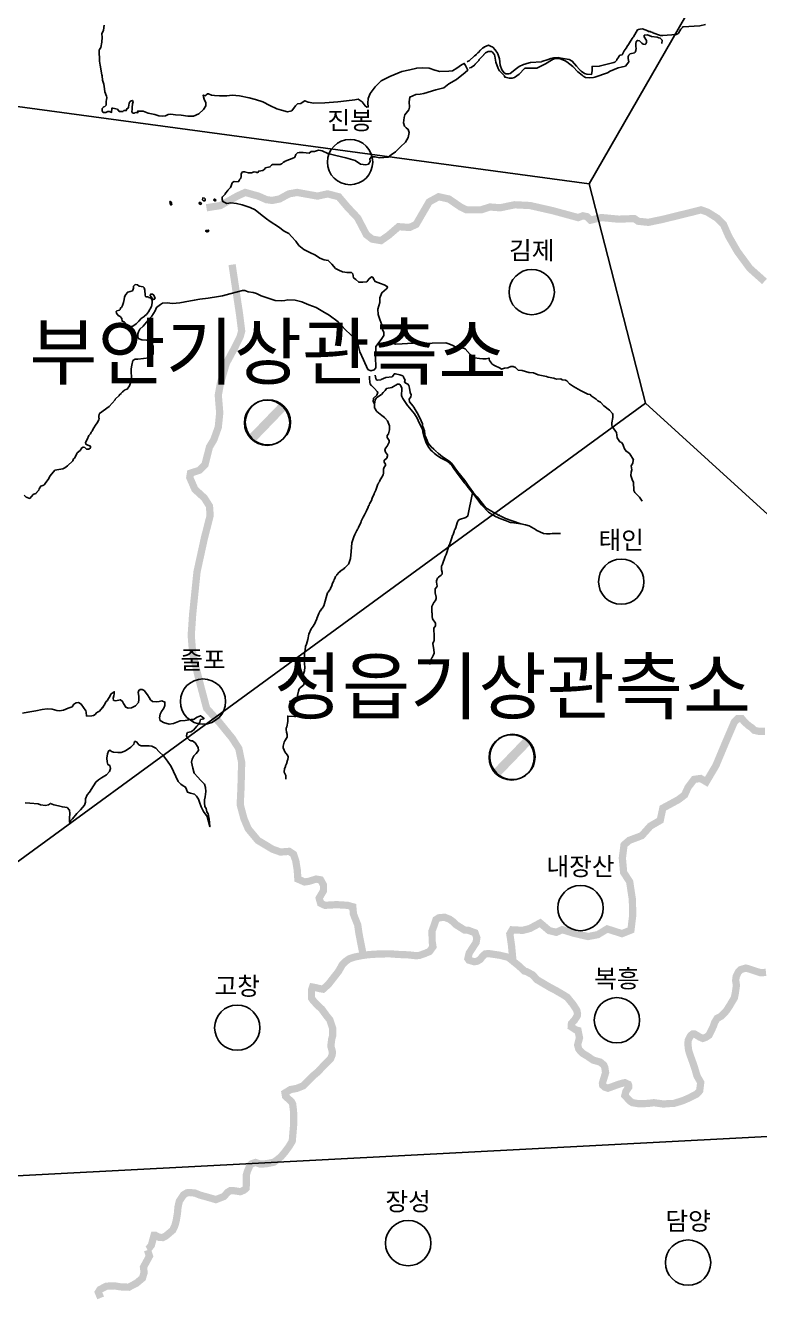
# Model space of a CAD drawing. Header units: millimetres. Extents: x -19392 to 580976, y -49129 to 736091.
# Drawn here: x 160702 to 201248, y 200014 to 270029 of the extents above; entities that cross this region are included whole.
import ezdxf
from ezdxf.enums import TextEntityAlignment as Align

# ---------------------------------------------------------------- set-up
doc = ezdxf.new("R2010")
doc.units = ezdxf.units.MM
for name, color, linetype in [('2121', 7, 'Continuous'), ('2122', 7, 'Continuous'), ('2411', 7, 'Continuous'), ('AWS', 4, 'Continuous'), ('AWS명', 2, 'Continuous'), ('EL', 2, 'Continuous'), ('MAIN-RIVER', 5, 'Continuous'), ('Point', 1, 'Continuous'), ('관측소명', 3, 'Continuous'), ('기상청', 1, 'Continuous'), ('티센', 6, 'Continuous')]:
    doc.layers.add(name, color=color, linetype=linetype)
doc.styles.get("Standard").update_dxf_attribs({"font": ''})
doc.styles.get('Standard').set_extended_font_data('Gulim')

# ---------------------------------------------------------------- blocks, each defined once
blk = doc.blocks.new('관측소(기상청)')
at = {"layer": '기상청', "const_width": 500}
blk.add_lwpolyline([(821, 874), (-914, -926)], dxfattribs=at)
at = {"layer": '기상청'}
blk.add_circle((-46, -26), 1250, dxfattribs=at)

msp = doc.modelspace()

# ---------------------------------------------------------------- linework, layer by layer
at = {"layer": '2121', "color": 7}
for points in [[(165051, 270037), (165013, 269758), (164917, 269554), (164943, 269371), (164917, 269097), (164904, 269001), (164897, 268888), (164872, 268813), (164790, 268694), (164784, 268663), (164800, 268051), (164831, 267829), (164831, 267829), (164831, 267829), (164918, 267288), (164937, 267232), (164961, 266994), (165036, 266788), (165046, 266653), (165074, 266515), (165091, 266363), (165183, 266122), (165196, 266040), (165188, 265920), (165170, 265848), (165170, 265848), (165171, 265663), (165158, 265625), (165083, 265550), (165020, 265526), (165014, 265507), (164945, 265426), (164939, 265310), (164982, 265235), (165013, 265222), (165145, 265212), (165257, 265262), (165332, 265262), (165414, 265227), (165463, 265218), (165470, 265450), (165538, 265446), (165783, 265399), (165888, 265261), (166088, 265267), (166132, 265317), (166151, 265323), (166269, 265323), (166307, 265420), (166382, 265459), (166401, 265516), (166433, 265724), (166452, 265771), (166477, 265806), (166539, 265859), (166610, 265883), (166663, 265810), (166625, 265686), (166609, 265493), (166601, 265393), (166601, 265393), (166582, 265247), (166638, 265178), (166732, 265177), (166769, 265208), (166913, 265196), (166900, 265296), (167032, 265295), (167205, 265283), (167479, 265176), (167855, 265106), (168075, 265036), (168253, 265009), (168435, 265036), (168586, 265106), (168736, 265117), (168999, 265079), (169306, 265063), (169676, 265009), (169993, 265020), (170273, 265149), (170547, 265380), (170659, 265589), (170659, 265740), (170573, 265949), (170536, 266073), (170529, 266172), (170529, 266172), (170646, 266136), (170665, 266155), (170665, 266167), (170765, 266248), (170809, 266248), (170989, 266170), (171143, 266153), (171417, 266127), (171830, 266143), (172121, 266180), (172523, 266127), (173061, 266019), (173404, 265933), (173818, 265799), (174205, 265606), (174581, 265423), (174844, 265342), (175172, 265256), (175408, 265299), (175628, 265573), (175725, 265686), (175919, 265702), (176042, 265799), (176139, 265863), (176321, 265783), (176638, 265729), (177235, 265756), (177965, 265810), (178433, 265853), (178889, 265922), (179083, 265949), (179292, 265810), (179459, 265573), (179555, 265509), (179636, 265520), (179609, 265729), (179636, 265992), (179733, 266266), (180012, 266626), (180356, 266970), (180823, 267206), (181489, 267480), (181930, 267566), (182317, 267663), (182650, 267690), (182999, 267663), (183316, 267550), (183590, 267480), (184089, 267496), (184294, 267513), (184530, 267663), (184793, 267840), (184933, 267926), (184997, 267813), (185126, 267550), (184987, 267427), (184514, 267040), (184089, 266793), (183810, 266583), (183370, 266460), (182709, 266266), (182510, 266229), (182263, 266213), (181930, 266062), (181892, 265799), (181919, 265509), (181876, 265358), (181656, 265079), (181613, 264945), (181586, 264639), (181640, 264461), (181736, 264365), (181833, 264279), (181892, 264112), (181849, 263838), (181699, 263575), (181420, 263322), (181146, 263048), (180909, 262871), (180743, 262748), (180259, 262715), (180012, 262758), (179819, 262758), (179722, 262662), (179733, 262511), (179652, 262361), (179502, 262318), (179212, 262361), (178905, 262554), (178395, 262705), (177842, 262844), (177412, 262952), (177093, 263089), (177093, 263089), (177006, 263114), (176881, 263127), (176662, 263053), (176475, 263060), (176368, 262976), (176049, 263011), (175813, 263004), (175730, 262993), (175637, 262887), (175580, 262743), (175530, 262700), (175042, 262526), (174967, 262474), (174955, 262474), (174955, 262461), (174869, 262379), (174848, 262370), (174767, 262345), (174349, 262340), (174286, 262310), (174204, 262216), (174204, 262203), (173960, 262154), (173908, 262078), (173822, 262004), (173822, 262004), (173591, 261974), (173541, 261899), (173488, 261898), (173445, 261918), (173329, 261930), (173197, 261881), (173016, 261875), (172804, 261944), (172698, 261932), (172634, 261857), (172616, 261811), (172624, 261671), (172603, 261582), (172546, 261526), (172508, 261451), (172471, 261401), (172459, 261389), (172233, 261408), (172158, 261371), (172121, 261321), (172071, 261165), (172027, 261067), (171889, 260922), (171889, 260897), (171759, 260758), (171738, 260709), (171583, 260555), (171569, 260529), (171562, 260416), (171606, 260288), (171830, 260191), (172051, 260217), (172368, 260180), (172674, 260121), (173114, 259970), (173394, 259831), (173695, 259600), (174011, 259336), (174221, 259186), (174678, 258896), (174995, 258660), (175242, 258520), (175392, 258369), (175639, 258106), (175806, 257870), (176085, 257639), (176413, 257483), (176730, 257333), (176955, 257166), (177202, 257069), (177423, 257043), (177616, 256833), (177826, 256602), (178003, 256505), (178223, 256409), (178470, 256366), (178707, 256366), (178776, 256296), (178830, 256086), (178943, 255979), (179110, 255839), (179341, 255839), (179550, 255866), (179663, 256006), (179824, 256129), (179883, 256119), (179921, 256033), (180017, 255882), (180308, 255769), (180517, 255689), (180684, 255603), (180694, 255549), (180641, 255479), (180377, 255259), (180281, 254969), (180270, 254722), (180173, 254346), (180184, 254056), (180281, 253782), (180377, 253492), (180420, 253218), (180490, 253051), (180490, 252895), (180393, 252734), (180184, 252444), (180050, 252288), (180050, 252111), (180034, 251794), (180034, 251585), (180050, 251252), (180050, 251101), (179964, 251004), (179770, 250935), (179620, 251021), (179373, 251542), (179179, 251998), (179067, 252428), (178986, 252638), (178363, 253218), (177976, 253642), (177476, 254018), (177133, 254212), (176762, 254432), (176359, 254593), (175962, 254749), (175602, 254845), (175199, 254856), (175021, 254819), (174871, 254802), (174495, 254829), (174054, 254969), (173721, 255093), (173474, 255216), (173281, 255275), (173007, 255302), (172824, 255383), (172701, 255383), (172411, 255302), (171997, 255189), (171583, 255093), (171363, 255050), (170804, 254964), (170337, 254894), (170031, 254840), (169520, 254759), (169230, 254690), (168833, 254663), (168527, 254690), (168279, 254674), (168167, 254604), (167936, 254443), (167877, 254260), (167683, 253970), (167479, 253733), (167200, 253416), (167022, 253250), (166953, 253089), (166910, 252992), (166910, 252863), (166936, 252729), (167130, 252659), (167409, 252632), (167560, 252546), (167683, 252439), (167753, 252299), (167753, 252159), (167753, 251993), (167753, 251859), (167672, 251800), (167533, 251665), (167227, 251622), (166910, 251595), (166759, 251579), (166636, 251509), (166582, 251246), (166550, 251053), (166550, 250876), (166566, 250602), (166539, 250365), (166453, 250118), (166318, 249931), (166318, 249931), (166204, 249883), (166191, 249868), (166169, 249862), (166166, 249849), (166112, 249826), (166094, 249795), (166074, 249789), (165996, 249710), (165990, 249692), (165908, 249623), (165887, 249576), (165874, 249573), (165670, 249374), (165667, 249345), (165323, 248978), (164803, 248585), (164803, 248573), (164784, 248554), (164752, 248417), (164759, 248347), (164771, 248316), (164752, 248235), (164664, 248071), (164622, 248018), (164617, 247995), (164451, 247743), (164385, 247600), (164345, 247545), (164306, 247462), (164216, 247368), (164118, 247142), (164021, 246977), (164035, 246895), (164159, 246839), (164297, 246784), (164297, 246687), (164200, 246619), (164077, 246619), (163980, 246701), (163897, 246730), (163813, 246687), (163731, 246549), (163566, 246411), (163542, 246370), (163516, 246283), (163408, 246125), (163360, 246072), (163316, 245978), (163033, 245700), (163033, 245700), (162958, 245631), (162877, 245577), (162771, 245528), (162336, 245445), (162064, 245136), (161955, 244930), (161827, 244773), (161827, 244773), (161755, 244665), (161719, 244631), (161562, 244575), (161468, 244419), (161443, 244356), (161383, 244298), (161383, 244285), (161333, 244235), (161327, 244216), (161274, 244170), (161174, 244137), (161136, 244114), (160948, 243896), (160743, 243959), (160707, 243997), (160707, 243997), (160707, 243997), (160636, 244072)], [(160535, 232021), (160840, 232076), (161281, 232159), (161639, 232227), (161915, 232268), (162179, 232256), (162441, 232173), (162591, 232159), (162814, 232186), (163075, 232311), (163283, 232379), (163378, 232517), (163504, 232600), (163642, 232614), (163788, 232531), (164050, 232153), (164065, 232093), (164086, 231868), (164368, 231876), (164467, 231905), (164561, 231963), (164624, 232042), (164637, 232042), (164690, 232089), (164787, 232144), (164969, 232338), (164981, 232338), (164985, 232356), (165060, 232464), (165166, 232668), (165229, 232734), (165256, 232785), (165256, 232785), (165333, 232902), (165437, 233088), (165613, 233213), (165613, 233213), (165613, 233213), (165613, 233103), (165593, 232984), (165559, 232857), (165563, 232746), (165594, 232730), (165688, 232717), (165951, 232766), (166071, 232682), (166127, 232559), (166250, 232353), (166376, 232311), (166570, 232324), (166790, 232435), (166941, 232614), (166970, 232779), (166970, 232973), (166928, 233166), (166970, 233290), (167037, 233331), (167149, 233331), (167260, 233278), (167439, 233043), (167536, 232890), (167604, 232767), (167715, 232682), (167921, 232655), (168088, 232670), (168239, 232711), (168406, 232641), (168406, 232449), (168350, 232311), (168226, 232130), (168144, 231965), (168101, 231771), (168144, 231621), (168323, 231510), (168641, 231413), (168888, 231454), (169248, 231607), (169524, 231633), (169842, 231675), (169980, 231675), (170186, 231800), (170367, 231883), (170476, 231813), (170532, 231771), (170559, 231716), (170379, 231675), (170338, 231537), (170256, 231399), (170173, 231304), (169980, 231081), (169842, 230999), (169662, 230958), (169621, 230890), (169607, 230764), (169648, 230655), (169772, 230529), (169856, 230502), (169939, 230502), (170077, 230391), (170241, 230129), (170256, 229965), (170132, 229798), (170007, 229674), (169910, 229495), (169869, 229315), (169951, 228984), (170021, 228722), (170227, 228502), (170379, 228320), (170588, 228100), (170643, 227921), (170670, 227700), (170629, 227410), (170600, 227245), (170588, 227078), (170614, 226872), (170684, 226761), (170726, 226569), (170794, 226472), (170849, 226167), (170890, 225767), (170738, 226320), (170532, 226596), (170408, 226845), (170312, 227107), (170256, 227286), (170159, 227451), (170035, 227548), (169827, 227618), (169662, 227659), (169592, 227811), (169537, 227949), (169413, 228017), (169290, 228100), (169137, 228252), (169013, 228528), (168750, 229081), (168558, 229371), (168323, 229676), (168088, 229897), (167909, 230090), (167689, 230214), (167536, 230226), (167369, 230226), (167093, 230226), (166970, 230282), (166858, 230420), (166776, 230461), (166735, 230461), (166693, 230311), (166529, 230158), (166238, 229952), (165989, 229855), (165809, 229855), (165575, 229868), (165465, 229909), (165369, 229979), (165299, 229938), (165231, 229785), (165202, 229550), (165216, 229344), (165257, 229192), (165369, 229136), (165410, 228971), (165354, 228805), (165175, 228625), (164913, 228460), (164732, 228349), (164594, 228226), (164470, 228020), (164235, 227673), (164112, 227509), (164015, 227288), (164029, 227107), (163959, 226942), (163739, 226680), (163545, 226487), (163310, 226196), (163201, 226087), (163158, 225934), (163131, 226046), (163131, 226237), (163158, 226487), (163131, 226666), (163007, 226818), (162744, 226845), (162538, 226901), (162276, 226969), (162082, 227039), (161985, 226969), (161806, 226927), (161530, 226956), (161404, 227024), (160949, 227053), (160700, 227068)]]:
    msp.add_lwpolyline(points, dxfattribs=at)
at = {"layer": '2122', "color": 7}
for points in [[(170627, 260407), (170625, 260440), (170601, 260475), (170494, 260494), (170487, 260394), (170501, 260368), (170537, 260338), (170613, 260331), (170625, 260356), (170627, 260407), (170627, 260407)], [(168778, 260198), (168769, 260249), (168707, 260293), (168688, 260293), (168690, 260197), (168725, 260108), (168769, 260111), (168781, 260136), (168778, 260198), (168778, 260198)], [(170305, 260238), (170304, 260191), (170310, 260160), (170328, 260145), (170352, 260135), (170398, 260147), (170422, 260170), (170416, 260200), (170393, 260231), (170362, 260248), (170332, 260246), (170305, 260238), (170305, 260238)], [(171112, 260411), (171120, 260348), (171157, 260319), (171184, 260326), (171224, 260353), (171222, 260387), (171189, 260405), (171153, 260425), (171121, 260418), (171112, 260411), (171112, 260411)], [(170741, 258628), (170714, 258625), (170652, 258669), (170677, 258693), (170808, 258718), (170827, 258696), (170802, 258637), (170741, 258628), (170741, 258628)], [(167842, 255039), (167823, 255087), (167732, 255171), (167607, 255177), (167600, 255096), (167743, 254902), (167787, 254886), (167837, 254901), (167862, 254939), (167842, 255039), (167842, 255039)]]:
    msp.add_lwpolyline(points, dxfattribs=at)
msp.add_lwpolyline([(166634, 253417), (166459, 253386), (166365, 253437), (166228, 253428), (166213, 253476), (166209, 253587), (166196, 253615), (166165, 253656), (166040, 253687), (166022, 253841), (165934, 253938), (165835, 254000), (165735, 254132), (165723, 254226), (165755, 254260), (165892, 254301), (165930, 254338), (165955, 254413), (166011, 254444), (166068, 254550), (166068, 254550), (166128, 254718), (166158, 254883), (166182, 255015), (166232, 255136), (166357, 255287), (166613, 255367), (166631, 255394), (166670, 255511), (166676, 255610), (166758, 255704), (166889, 255688), (166989, 255622), (167201, 255591), (167270, 255534), (167300, 255403), (167312, 255115), (167343, 255049), (167362, 255034), (167475, 255027), (167518, 254990), (167600, 254977), (167643, 254943), (167705, 254846), (167705, 254696), (167705, 254696), (167675, 254488), (167505, 254197), (167391, 254059), (167391, 254059), (167315, 254007), (167315, 253995), (167303, 253995), (167296, 253975), (167284, 253975), (167272, 253961), (167266, 253940), (167104, 253841), (166969, 253691), (166819, 253546)], close=True, dxfattribs=at)
at = {"layer": '2411', "const_width": 400}
for points in [[(170703, 259950), (171471, 260073), (172400, 260595), (172842, 260798), (173567, 260595), (174010, 260399), (174329, 260356), (174735, 260435), (175257, 260718), (175707, 260798), (176149, 260718), (176831, 260595), (177396, 260718), (178005, 260559), (178484, 259993), (179050, 259391), (179536, 258463), (179855, 258216), (180341, 258137), (180747, 258419), (181312, 258905), (181914, 258862), (182277, 259029), (182719, 259790), (183002, 260276), (183524, 260559), (184090, 260435), (184735, 259993), (185062, 259834), (185867, 259834), (186352, 259993), (186918, 259950), (187723, 260116), (188572, 260073), (189819, 259790), (191228, 259407), (191489, 259507), (191710, 259460), (191908, 259264), (192515, 259410), (193141, 259350), (193473, 259319), (193864, 259337), (194337, 259348), (194539, 259205), (195098, 259145), (195867, 259304), (197520, 259710), (198006, 259834), (198369, 259710), (198891, 259384), (199254, 259021), (199537, 258376), (200022, 257535), (200704, 256606), (201516, 255881)], [(179360, 218649), (179128, 219827), (179054, 220333), (178817, 220933), (178782, 221333), (178499, 221413), (177889, 221449), (177244, 221413), (177005, 221529), (176925, 221812), (177164, 222218), (177164, 222537), (177005, 222820), (176758, 222863), (176359, 222740), (176113, 222704), (175750, 222863), (175714, 223386), (175634, 223871), (175511, 224234), (175271, 224394), (174786, 224357), (174343, 224517), (173538, 225003), (173009, 225641), (172770, 226207), (172566, 226975), (172610, 227903), (172646, 229310), (172487, 230079), (172124, 230645), (171435, 231493), (170710, 232298), (170260, 233995), (169941, 235322), (169861, 236330), (169941, 237505), (170181, 239840), (170587, 241697), (170906, 242944), (170869, 243466), (170587, 243916), (170065, 244394), (169782, 245040), (169818, 245286), (170304, 245446), (170623, 245765), (170869, 246737), (171109, 247135), (171355, 247824), (171435, 248622), (171355, 249594), (171471, 250239), (171798, 251363), (172240, 252176), (172559, 252821), (172646, 253140), (172523, 254112), (172117, 256809)], [(187629, 218325), (187546, 219194), (187454, 219834), (187585, 220060), (188168, 220031), (188562, 220133), (189130, 220439), (189623, 220017), (190021, 219921), (190343, 220070), (190992, 219870), (191775, 219688), (192312, 219794), (192833, 220109), (193645, 219849), (194141, 220045), (194241, 220874), (194220, 221739), (194072, 222713), (193738, 223233), (193668, 224026), (193760, 224753), (194047, 225001), (194742, 225263), (195210, 225788), (195759, 226107), (195902, 226782), (196757, 227248), (197103, 227508), (197297, 227932), (197630, 228372), (197987, 228420), (198301, 228235), (198833, 229136), (199355, 230384), (199703, 231196), (199856, 231551), (200030, 231725), (200262, 231725), (200407, 231551), (200639, 231341), (200813, 231225), (200958, 231080), (201219, 231022), (201538, 231022)], [(167429, 202400), (167501, 202433), (167661, 202636), (167734, 202913), (167807, 203175), (167894, 203175), (168083, 203073), (168287, 203058), (168461, 203146), (168840, 203466), (168840, 203466), (168956, 203713), (169029, 203975), (169102, 204412), (169131, 204746), (169204, 205067), (169436, 205416), (169626, 205532), (169757, 205547), (170062, 205518), (170353, 205401), (170615, 205329), (170877, 205256), (171219, 205154), (171670, 205329), (171874, 205561), (172019, 205649), (172209, 205649), (172572, 205590), (172776, 205678), (172893, 205780), (172907, 206158), (172907, 206522), (172965, 206726), (173096, 207031), (173184, 207133), (173416, 207206), (173664, 207118), (173795, 207118), (174071, 207148), (174275, 207191), (174421, 207220), (174421, 207220), (174668, 207395), (174828, 207540), (175017, 207759), (175265, 208093), (175439, 208385), (175519, 209316), (175519, 209840), (175505, 210087), (175461, 210436), (175403, 210553), (175185, 210757), (175068, 210873), (175039, 211048), (175345, 211237), (175679, 211295), (176043, 211441), (176291, 211688), (176611, 212008), (176873, 212226), (176989, 212357), (177266, 212648), (177557, 212939), (177644, 213158), (177658, 213318), (177571, 213638), (177615, 214002), (177673, 214220), (177666, 214627), (177520, 215079), (177302, 215355), (177069, 215675), (177069, 215675), (176822, 215908), (176603, 216141), (176502, 216286), (176502, 216723), (176560, 216898), (176720, 216869), (176953, 216810), (177142, 216781), (177433, 217043), (178000, 217771), (178204, 218135), (178379, 218309), (178583, 218455), (178888, 218557), (179325, 218644), (179659, 218688), (180096, 218717), (180576, 218731), (180882, 218731), (181246, 218702), (181551, 218688), (181900, 218673), (182264, 218629), (182453, 218644), (182745, 218746), (183021, 218862), (183210, 219124), (183167, 219401), (183159, 219997), (183276, 220317), (183378, 220623), (183378, 220623), (183538, 220725), (183858, 220754), (183989, 220696), (184120, 220652), (184338, 220492), (184498, 220332), (184964, 220041), (185138, 220041), (185531, 219895), (185633, 219619), (185590, 219357), (185342, 218979), (185211, 218775), (185138, 218469), (185197, 218382), (185488, 218295), (185648, 218324), (185822, 218426), (185939, 218586), (186099, 218731), (186288, 218746), (186681, 218688), (186885, 218658), (187365, 218542), (187962, 218062), (188253, 217785), (188398, 217742), (188718, 217567), (188951, 217305), (189664, 216883), (189970, 216723), (189970, 216723), (190348, 216505), (190625, 216330), (190945, 215937), (191149, 215617), (191192, 215428), (191178, 215311), (191032, 215079), (190857, 214889), (190843, 214700), (191105, 214526), (191221, 214496), (191301, 214089), (191229, 213827), (191199, 213696), (191258, 213478), (191345, 213361), (191461, 213245), (191752, 213070), (192043, 212867), (192451, 212750), (192640, 212590), (192698, 212459), (192742, 212168), (192596, 211688), (192567, 211586), (192582, 211470), (192698, 211368), (192873, 211310), (193470, 211528), (193673, 211586), (193804, 211615), (193804, 211615), (193993, 211528), (194023, 211455), (194023, 211368), (193863, 211135), (193804, 210902), (194095, 210596), (194226, 210509), (194576, 210451), (194808, 210451), (195187, 210480), (195405, 210509), (195929, 210436), (196322, 210465), (196496, 210465), (196788, 210553), (197049, 210640), (197384, 210786), (197573, 210888), (197777, 210989), (197937, 211164), (197995, 211630), (197792, 211979), (197690, 212328), (197588, 212648), (197413, 213129), (197326, 213405), (197282, 213769), (197311, 213973), (197399, 214147), (197457, 214235), (197559, 214307), (197559, 214307), (197646, 214307), (197777, 214235), (197937, 214133), (198112, 214060), (198272, 214118), (198447, 214235), (198563, 214467), (198679, 214700), (198767, 214948), (198898, 215166), (199116, 215282), (199400, 215573), (199603, 215879), (199676, 216010), (199851, 216301), (199909, 216592), (199967, 216999), (199924, 217261), (199953, 217480), (200069, 217727), (200200, 217858), (200331, 217902), (200491, 217945), (200651, 217902), (200913, 217814), (201131, 217742), (201321, 217683), (201597, 217713)], [(167445, 202365), (167555, 202033), (167223, 201424), (167260, 201128), (167168, 200814), (166835, 200537), (166411, 200316), (165967, 200334), (165617, 200390), (165173, 200371), (164823, 200186), (164730, 200039), (164860, 199725)]]:
    msp.add_lwpolyline(points, dxfattribs=at)
at = {"layer": 'AWS'}
for centre in [(178633, 262474), (188663, 255291), (193603, 239293), (170511, 232671), (191356, 221262), (172400, 214652), (193364, 215067), (181840, 202749), (197294, 201675)]:
    msp.add_circle(centre, 1250, dxfattribs=at)
at = {"layer": 'MAIN-RIVER'}
for points in [[(185091, 268016), (185154, 268050), (185206, 268064), (185505, 268340), (185587, 268393), (185587, 268423), (185687, 268515), (185774, 268585), (185775, 268598), (185787, 268598), (185787, 268624), (185825, 268661), (185838, 268661), (185953, 268765), (186019, 268801), (186025, 268827), (186269, 268937), (186393, 268887), (186512, 268821), (186643, 268684), (186777, 268492), (186789, 268458), (186892, 268176), (186922, 267826), (187009, 267577), (187134, 267401), (187239, 267344), (187384, 267344), (187477, 267376), (187820, 267641), (187974, 267746), (187974, 267746), (188216, 267867), (188291, 267892), (188396, 267928), (188597, 267978), (189210, 268018), (189229, 268033), (189576, 268140), (189716, 268201), (189869, 268225), (189938, 268238), (190115, 268243), (190294, 268214), (190735, 268142), (190897, 268055), (191132, 267779), (191132, 267766), (191296, 267583), (191309, 267583), (191384, 267502), (191571, 267377), (191701, 267333), (191967, 267314), (191967, 267314), (192007, 267516), (192000, 267761), (192000, 267761), (192032, 267752), (192396, 267770), (193194, 267972), (193251, 268002), (193365, 268111), (193367, 268139), (193477, 268292), (193492, 268342), (193550, 268373), (193654, 268391), (193776, 268612), (193886, 268765), (193955, 268903), (194028, 268996), (194028, 269009), (194159, 269211), (194159, 269211), (194159, 269211), (194218, 269305), (194223, 269328), (194241, 269356), (194281, 269395), (194510, 269777), (194561, 269803), (194648, 269825), (194775, 269832), (195076, 269722), (195088, 269696), (195219, 269684), (195226, 269665), (195358, 269626), (195354, 269616), (195775, 269460), (195906, 269460), (196631, 269515), (196724, 269558), (196769, 269590), (196895, 269814), (196984, 269916), (196988, 269933), (197019, 269941), (197945, 269993), (198251, 270067)], [(195849, 269030), (195849, 269030), (195861, 269204), (195861, 269204), (195762, 269323), (195686, 269347), (195594, 269370), (195275, 269418), (195050, 269500), (194881, 269488), (194869, 269476), (194869, 269394), (194999, 269194), (194999, 269081), (194967, 269001), (194930, 268979), (194824, 268988), (194743, 269038), (194612, 269176), (194529, 269187), (194487, 269183), (194436, 269126), (194406, 269032), (194411, 268841), (194425, 268766), (194417, 268639), (194392, 268577), (194379, 268552), (194335, 268515), (194098, 268462), (194016, 268378), (193991, 268303), (193993, 268203), (194016, 268018), (193839, 267772), (193605, 267721), (193440, 267673), (192996, 267500), (192846, 267412), (192151, 267160), (192070, 267139), (191844, 267137), (191640, 267150), (191495, 267228), (191452, 267275), (191214, 267454), (190928, 267748), (190610, 268017), (190510, 268071), (190292, 268157), (190233, 268176), (190233, 268176), (190119, 268200), (189964, 268195), (189872, 268165), (189843, 268156), (189759, 268114), (189416, 267895), (189015, 267707), (188953, 267669), (188896, 267656), (188410, 267672), (188326, 267665), (188272, 267649), (187977, 267324), (187708, 267143), (187576, 267106), (187427, 267107), (187183, 267162), (187164, 267203), (187184, 267211), (187158, 267220), (187152, 267242), (186887, 267519), (186850, 267568), (186808, 267653), (186679, 268002), (186623, 268321), (186599, 268402), (186499, 268553), (186455, 268584), (186256, 268591), (186118, 268516), (186118, 268516), (186026, 268421), (186020, 268401), (185767, 268142), (185767, 268117), (185742, 268117), (185741, 268092), (185535, 267886), (185535, 267861), (185510, 267836), (185322, 267700), (185235, 267675), (185235, 267675)], [(194755, 243736), (194755, 243749), (194617, 243955), (194549, 244034), (194444, 244119), (194349, 244218), (194300, 244331), (194276, 244794), (194232, 244887), (194133, 245162), (194146, 245350), (194196, 245481), (194147, 245687), (194245, 245837), (194271, 246001), (194285, 246026), (194285, 246026), (194075, 246352), (193974, 246457), (193874, 246507), (193787, 246635), (193725, 246788), (193694, 246894), (193613, 246982), (193537, 247026), (193455, 247129), (193389, 247233), (193346, 247533), (193298, 247611), (193105, 247871), (193084, 247943), (193079, 248077), (193148, 248358), (193148, 248527), (193117, 248583), (192949, 248771), (192637, 249009), (192462, 249216), (192318, 249285), (192216, 249369), (191953, 249556), (191893, 249627), (191893, 249627), (191770, 249655), (191364, 249856), (190978, 250085), (190742, 250231), (190602, 250396), (190522, 250427), (190351, 250440), (190351, 250440), (190351, 250440), (190278, 250493), (190043, 250488), (189924, 250526), (189924, 250526), (189884, 250544), (189579, 250591), (189474, 250627), (189010, 250712), (188881, 250781), (188763, 250822), (188542, 250851), (188497, 250856), (188129, 250958), (187922, 250985), (187922, 250985), (187762, 251127), (187643, 251178), (187512, 251178), (187343, 251116), (187161, 251087), (186995, 251041), (186995, 251041), (186995, 251041), (186918, 251091), (186604, 251231), (186562, 251263), (186463, 251324), (186436, 251360), (186338, 251516), (186313, 251581), (186308, 251644), (186308, 251644), (186308, 251644), (186138, 251607), (185957, 251607), (185782, 251614), (185501, 251664), (185258, 251852), (184984, 252153), (184946, 252177), (184865, 252200), (184503, 252229), (184265, 252361), (184029, 252450), (183916, 252480), (183172, 252476), (182485, 252428), (182411, 252482), (181502, 252427), (181502, 252427), (181502, 252427), (181135, 252412), (181066, 252438), (180997, 252513), (180885, 252551), (180791, 252545), (180316, 252408)], [(186852, 243008), (186872, 242950), (186411, 243201), (186136, 243377), (185925, 243627), (185651, 243983), (185440, 244199), (185155, 244610), (184965, 244876), (184572, 245374), (184416, 245574), (184345, 245686), (184219, 245859), (184163, 245921), (183999, 246028), (183732, 246194), (183506, 246370), (183506, 246370), (183351, 246515), (183351, 246527), (183257, 246621), (183116, 246745), (182951, 246944), (182887, 247084), (182782, 247355), (182760, 247433), (182735, 247628), (182651, 247872), (182639, 247931), (182624, 248007), (182487, 248347), (182336, 248624), (182230, 248812), (182145, 248941), (182132, 248945), (182114, 248985), (181908, 249230), (181896, 249374), (181996, 249511), (182009, 249617), (181957, 249739), (181909, 249985), (181885, 250130), (181829, 250199), (181720, 250252), (181636, 250324), (181667, 250433), (181596, 250555), (181591, 250579), (181591, 250579), (181581, 250623), (181549, 250668), (181378, 250729), (181137, 250769), (181074, 250769), (181034, 250705), (180955, 250619), (180605, 250571), (180355, 250459), (180330, 250437), (180142, 250428), (180086, 250447), (180055, 250509), (180022, 250698), (180022, 250698)], [(179698, 250641), (179700, 250556), (179723, 250292), (179742, 250223), (179801, 250135), (179819, 250129), (179973, 249971), (180125, 249798), (180159, 249747), (180108, 249593), (179928, 249423), (179914, 249247), (179936, 249171), (179936, 249171)], [(179976, 249116), (180021, 249317), (180040, 249384), (180102, 249466), (180371, 249640), (180453, 249745), (180571, 249862), (180635, 249958), (180935, 250029), (181248, 250200), (181354, 250206), (181373, 250193), (181435, 250115), (181492, 249984), (181497, 249837), (181472, 249688), (181465, 249581), (181490, 249525), (181552, 249409), (181812, 249031), (181812, 249018), (181824, 249015), (182194, 248560), (182337, 248323), (182442, 248072), (182629, 247728), (182654, 247566), (182715, 247297), (182835, 246973), (182977, 246715), (183101, 246549), (183101, 246549), (183189, 246477), (183196, 246458), (183214, 246451), (183270, 246389), (183270, 246389), (183390, 246301), (183618, 246132), (183963, 245974), (184101, 245869), (184150, 245829), (184228, 245751), (184363, 245553), (184505, 245345), (184703, 245061), (184939, 244767), (184939, 244754), (184958, 244743), (185102, 244578), (185394, 244206), (185593, 243946), (185893, 243546), (186279, 243133), (186435, 243020), (186657, 242903), (186663, 242890), (186966, 242756), (187359, 242627), (187372, 242605), (187422, 242598), (187422, 242586), (187484, 242558), (187538, 242563), (188055, 242495), (187213, 242791), (186962, 242906), (186872, 242950), (186872, 242950)], [(179936, 249171), (179936, 249171), (179983, 249117), (179989, 248897), (180028, 248823), (180057, 248763), (180118, 248697), (180379, 248480), (180525, 248371), (180534, 248348), (180552, 248342), (180693, 248186), (180743, 248095), (180804, 247895), (180804, 247683), (180747, 247458), (180685, 247371), (180685, 247258), (180790, 247089), (180790, 247001), (180778, 246958), (180674, 246782), (180596, 246677), (180557, 246572), (180589, 246440), (180701, 246302), (180708, 246240), (180656, 246114), (180544, 246021), (180531, 246021), (180531, 246008), (180513, 245990), (180506, 245902), (180581, 245784), (180580, 245703), (180580, 245703), (180518, 245628), (180480, 245517), (180480, 245517), (180469, 245498), (180471, 245292), (180454, 245190), (180260, 244854), (180259, 244816), (180201, 244746), (180199, 244725), (180172, 244685), (180056, 244358), (179965, 244173), (179958, 244117), (179945, 244105), (179859, 243907), (179859, 243907), (179807, 243774), (179710, 243590), (179692, 243522), (179638, 243443), (179638, 243406), (179534, 243212), (179430, 242987), (179355, 242866), (179355, 242866), (179248, 242631), (179242, 242575), (179223, 242557), (179096, 242293), (179096, 242274), (179077, 242256), (179077, 242231), (179043, 242189), (179033, 242146), (179014, 242139), (179008, 242108), (178983, 242084), (178975, 242050), (178957, 242031), (178957, 242012), (178895, 241895), (178895, 241895), (178836, 241777), (178732, 241439), (178687, 240961), (178687, 240961), (178687, 240961), (178649, 240565), (178567, 240303), (178542, 240253), (178347, 240049), (178315, 240037), (178309, 240020), (178129, 239885), (178095, 239890), (178095, 239890), (178078, 239841), (178066, 239841), (178066, 239828), (178035, 239828), (178035, 239816), (177897, 239666), (177897, 239654), (177833, 239576), (177810, 239529), (177797, 239467), (177753, 239411), (177741, 239349), (177659, 239205), (177621, 239074), (177552, 238924), (177552, 238905), (177501, 238818), (177419, 238716), (177419, 238716), (177385, 238672), (177181, 237956), (177088, 237810), (177059, 237790), (177013, 237709), (176988, 237684), (176904, 237528), (176798, 237258), (176798, 237239), (176720, 237080), (176709, 237026), (176600, 236827), (176493, 236683), (176361, 236388), (176361, 236388), (176295, 236096), (176295, 236096), (176232, 235846), (176175, 235703), (176153, 235509), (176118, 235334), (176104, 234947), (176134, 234566), (176134, 234566), (176111, 234376), (176047, 234140), (176058, 233927), (176058, 233927), (176096, 233854), (176106, 233760), (176101, 233684), (176053, 233581), (175894, 233454), (175882, 233454), (175869, 233417), (175820, 233373), (175788, 233247), (175733, 233014), (175712, 232837), (175715, 232756), (175536, 232721), (175310, 232698), (175310, 232698), (175310, 232698), (175333, 232623), (175311, 232512), (175401, 232315), (175606, 231927), (175619, 231840), (175619, 231840), (175558, 231853), (175188, 231869), (175201, 231781), (175190, 231562), (175141, 231266), (175109, 231197), (175109, 231197), (175109, 231197), (175097, 231127), (175113, 230987), (175163, 230858), (175157, 230699), (175035, 230502), (175035, 230502), (174986, 230418), (174931, 230215), (174942, 230080), (174956, 230077), (175036, 229897), (175088, 229828), (175088, 229828), (175174, 229703), (175210, 229617), (175210, 229617), (175216, 229617), (175198, 229457), (175181, 229429), (175121, 229225), (175075, 229125), (175075, 229125), (175065, 229065), (175015, 228970), (174996, 228762), (175076, 228582), (175089, 228532), (175089, 228380)], [(185394, 244206), (185135, 242923), (185029, 242842), (184679, 242737), (184597, 242665), (184581, 242637), (184546, 242550), (184465, 242281), (184427, 242200), (184427, 242175), (184403, 242149), (184389, 242090), (184372, 242063), (184317, 241901), (184312, 241856), (184274, 241804), (184274, 241773), (184249, 241723), (184164, 241434), (184147, 241408), (184138, 241351), (184113, 241325), (183980, 240902), (183948, 240846), (183943, 240801), (183931, 240789), (183910, 240723), (183886, 240689), (183743, 240257), (183730, 240232), (183718, 240232), (183718, 240232), (183685, 240146), (183674, 240030), (183685, 239953), (183721, 239827), (183709, 239708), (183659, 239646), (183508, 239540), (183464, 239490), (183411, 239349), (183411, 239262), (183439, 239040), (183422, 239007), (183325, 238891), (183331, 238684), (183381, 238435), (183380, 238372), (183343, 238253), (183257, 238138), (183155, 237916), (183144, 237661), (183156, 237648), (183150, 237599), (183163, 237560), (183172, 237374), (183184, 237247), (183352, 237003), (183346, 236847), (183264, 236728), (183251, 236616), (183278, 236356), (183283, 236123), (183283, 236123), (183267, 236040), (183249, 236013), (183210, 235880), (183210, 235880), (183210, 235880), (183225, 235740), (183266, 235546), (183273, 235348), (183248, 235260), (183167, 235104), (183128, 235067), (183128, 235029), (183066, 234923), (183047, 234867), (183028, 234711)], [(190251, 241963), (189800, 241949), (189679, 241933), (189478, 241941), (189307, 241963), (188914, 242142), (188908, 242154), (188521, 242371), (188322, 242436), (188055, 242495), (188055, 242495)]]:
    msp.add_lwpolyline(points, dxfattribs=at)
at = {"layer": '기상청'}
for centre in [(174097, 248097), (187600, 229612)]:
    msp.add_circle(centre, 1250, dxfattribs=at)
at = {"layer": '티센'}
for points in [[(204912, 284014), (191841, 261274)], [(191841, 261274), (153035, 266516)], [(194952, 249156), (191841, 261274)], [(194952, 249156), (136000, 206096)], [(205578, 239467), (194952, 249156)], [(135948, 205203), (203804, 208760)]]:
    msp.add_lwpolyline(points, dxfattribs=at)

# ---------------------------------------------------------------- block references
at = {"layer": 'Point'}
for p in [(174097, 248097), (187600, 229612)]:
    msp.add_blockref('관측소(기상청)', p, dxfattribs=at)

# ---------------------------------------------------------------- texts
at = {"layer": 'AWS명'}
for s, p in [('진봉', (178633, 263974)), ('김제', (188663, 256791)), ('태인', (193603, 240793)), ('줄포', (170511, 234171)), ('내장산', (191356, 222762)), ('복흥', (193364, 216567)), ('고창', (172400, 216152)), ('장성', (181840, 204249)), ('담양', (197294, 203175))]:
    msp.add_text(s, height=1000, dxfattribs=at).set_placement(p, align=Align.BOTTOM_CENTER)
at = {"layer": 'EL'}
for p in [(174097, 248096), (187600, 229611)]:
    msp.add_text('0.000', height=2.5, dxfattribs=at).set_placement(p, align=Align.TOP_CENTER)
at = {"layer": '관측소명'}
for s, p in [('부안기상관측소', (174097, 249597)), ('정읍기상관측소', (187600, 231112))]:
    msp.add_text(s, height=3000, dxfattribs=at).set_placement(p, align=Align.BOTTOM_CENTER)

doc.saveas('drawing.dxf')
